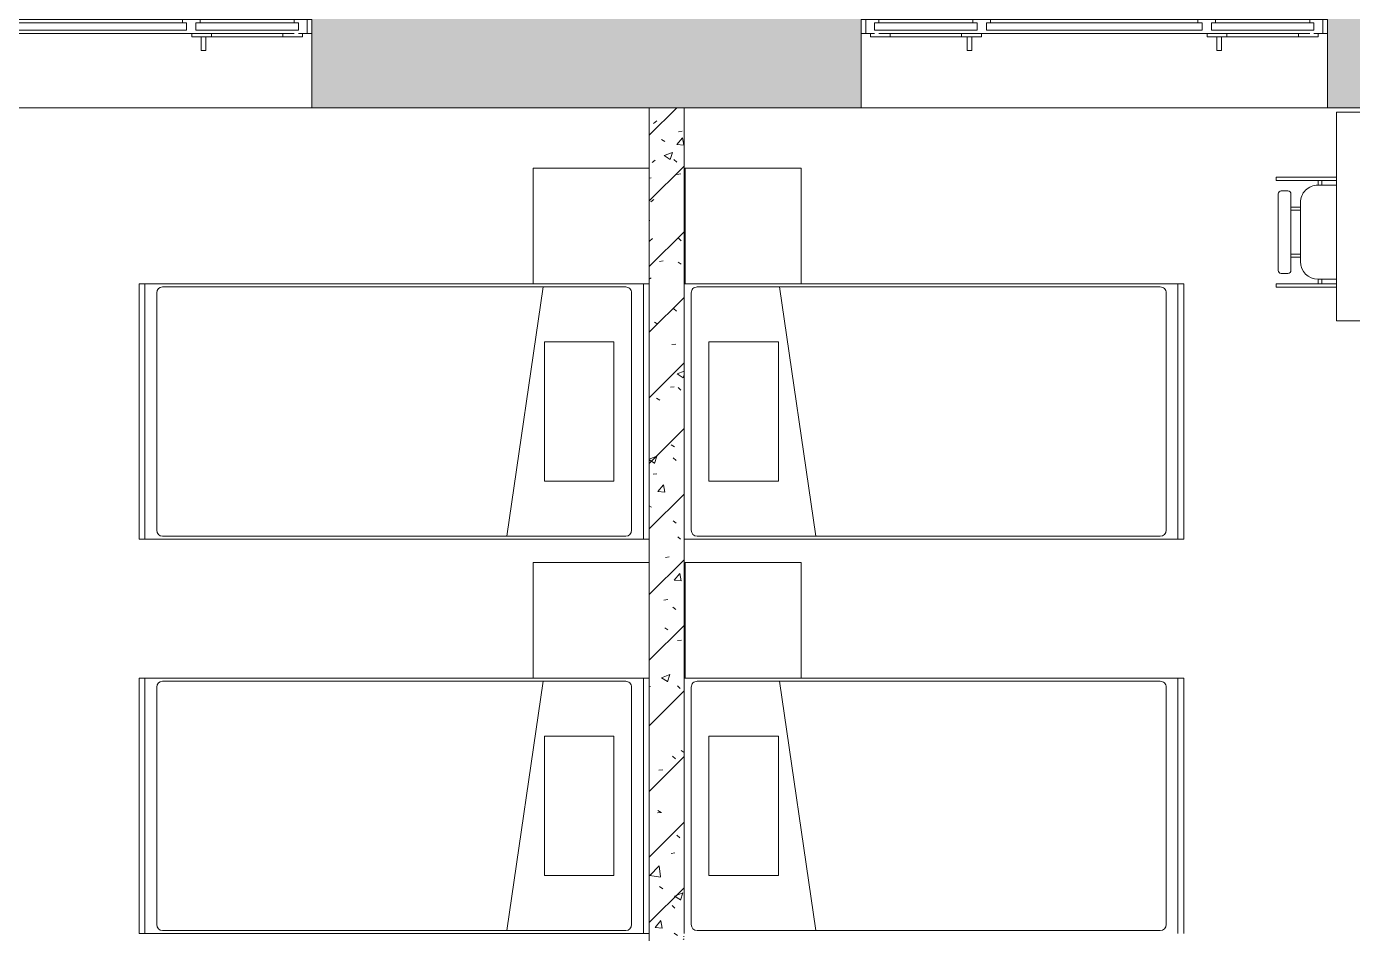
# Model space of a CAD drawing. Header units: millimetres. Extents: x -515342 to 330399, y -224905 to 507333.
# Drawn here: x -314756 to -309039, y 135214 to 139124 of the extents above; entities that cross this region are included whole.
import ezdxf

# ---------------------------------------------------------------- set-up
doc = ezdxf.new("R2010")
doc.units = ezdxf.units.MM
doc.layers.get('0').update_dxf_attribs({"lineweight": 0})
for name, color, linetype, lineweight in [('_ Окна', 7, 'Continuous', 0), ('Мебель', 7, 'Continuous', 0), ('Окна', 7, 'Continuous', 0), ('Стены внутренние', 7, 'Continuous', 0), ('Стены несущие', 7, 'Continuous', 0), ('Стены перегородки', 7, 'Continuous', 0)]:
    doc.layers.add(name, color=color, linetype=linetype, lineweight=lineweight)

# ---------------------------------------------------------------- blocks, each defined once
blk = doc.blocks.new('Окно_ПВХ_3Створки_1Фрамуга-верх - АР_Окно_ОП_1820_h_х2370_3ст2фр-в-9695517-О_АР_П_2__3_400_План 2 этажа')
at = {"layer": '_ Окна'}
for p, q in [((-1129, 130), (-1205, 130)), ((-1205, 130), (-1205, 70)), ((-1185, 70), (-1185, 130)), ((-1147, 84), (-1147, 116)), ((-1147, 116), (-1129, 116)), ((-1129, 116), (-1129, 130)), ((-723, 116), (-1129, 116)), ((-647, 130), (-723, 130)), ((-723, 130), (-723, 116)), ((-723, 116), (-705, 116)), ((-705, 116), (-705, 84)), ((-665, 84), (-665, 116)), ((-665, 116), (-647, 116)), ((-647, 116), (-647, 130)), ((647, 116), (-647, 116)), ((723, 130), (647, 130)), ((647, 130), (647, 116)), ((647, 116), (665, 116)), ((665, 116), (665, 84)), ((705, 84), (705, 116)), ((705, 116), (723, 116)), ((723, 116), (723, 130)), ((1129, 116), (723, 116)), ((1129, 130), (1129, 116)), ((1205, 130), (1129, 130)), ((1129, 116), (1147, 116)), ((1147, 116), (1147, 84)), ((1185, 70), (1185, 130)), ((1205, 70), (1205, 130)), ((-1205, 70), (-1147, 70)), ((-1165, 56), (-1165, 70)), ((-705, 84), (-1147, 84)), ((-1080, 70), (-1080, 56)), ((-772, 70), (-772, 56)), ((-705, 70), (-665, 70)), ((-687, 70), (-687, 56)), ((665, 84), (-665, 84)), ((665, 70), (705, 70)), ((687, 56), (687, 70)), ((1147, 84), (705, 84)), ((772, 70), (772, 56)), ((1080, 70), (1080, 56)), ((1147, 70), (1205, 70)), ((1165, 70), (1165, 56)), ((-1080, 56), (-1165, 56)), ((-687, 56), (-772, 56)), ((772, 56), (687, 56)), ((1165, 56), (1080, 56))]:
    blk.add_line(p, q, dxfattribs=at)
at = {"layer": 'Окна'}
for p, q in [((-1129, 130), (-723, 130)), ((-647, 130), (647, 130)), ((723, 130), (1129, 130)), ((-705, 70), (-1129, 70)), ((665, 70), (-665, 70)), ((1129, 70), (705, 70)), ((-772, 56), (-1080, 56)), ((-748.5, -4), (-748.5, 56)), ((-728.5, 56), (-728.5, -4)), ((728.5, -4), (728.5, 56)), ((748.5, 56), (748.5, -4)), ((1080, 56), (772, 56)), ((-728.5, -4), (-748.5, -4)), ((748.5, -4), (728.5, -4))]:
    blk.add_line(p, q, dxfattribs=at)
blk = doc.blocks.new('Окно_ПВХ_3Створки_1Фрамуга-верх - АР_Окно_ОП_1820_h_х1970_3ст2фр-в-9696728-О_АР_П_2__3_400_План 2 этажа')
at = {"layer": '_ Окна'}
for p, q in [((-929, 130), (-1005, 130)), ((-1005, 130), (-1005, 70)), ((-985, 70), (-985, 130)), ((-947, 84), (-947, 116)), ((-947, 116), (-929, 116)), ((-929, 116), (-929, 130)), ((-523, 116), (-929, 116)), ((-447, 130), (-523, 130)), ((-523, 130), (-523, 116)), ((-523, 116), (-505, 116)), ((-505, 116), (-505, 84)), ((-465, 84), (-465, 116)), ((-465, 116), (-447, 116)), ((-447, 116), (-447, 130)), ((447, 116), (-447, 116)), ((523, 130), (447, 130)), ((447, 130), (447, 116)), ((447, 116), (465, 116)), ((465, 116), (465, 84)), ((505, 84), (505, 116)), ((505, 116), (523, 116)), ((523, 116), (523, 130)), ((929, 116), (523, 116)), ((929, 130), (929, 116)), ((1005, 130), (929, 130)), ((929, 116), (947, 116)), ((947, 116), (947, 84)), ((985, 70), (985, 130)), ((1005, 70), (1005, 130)), ((-1005, 70), (-947, 70)), ((-965, 56), (-965, 70)), ((-505, 84), (-947, 84)), ((-880, 70), (-880, 56)), ((-572, 70), (-572, 56)), ((-505, 70), (-465, 70)), ((-487, 70), (-487, 56)), ((465, 84), (-465, 84)), ((465, 70), (505, 70)), ((487, 56), (487, 70)), ((947, 84), (505, 84)), ((572, 70), (572, 56)), ((880, 70), (880, 56)), ((947, 70), (1005, 70)), ((965, 70), (965, 56)), ((-880, 56), (-965, 56)), ((-487, 56), (-572, 56)), ((572, 56), (487, 56)), ((965, 56), (880, 56))]:
    blk.add_line(p, q, dxfattribs=at)
at = {"layer": 'Окна'}
for p, q in [((-929, 130), (-523, 130)), ((-447, 130), (447, 130)), ((523, 130), (929, 130)), ((-505, 70), (-929, 70)), ((465, 70), (-465, 70)), ((929, 70), (505, 70)), ((-572, 56), (-880, 56)), ((-548.5, -4), (-548.5, 56)), ((-528.5, 56), (-528.5, -4)), ((528.5, -4), (528.5, 56)), ((548.5, 56), (548.5, -4)), ((880, 56), (572, 56)), ((-528.5, -4), (-548.5, -4)), ((548.5, -4), (528.5, -4))]:
    blk.add_line(p, q, dxfattribs=at)
blk = doc.blocks.new('СД_Люблино_Фасады_rvt-1-О_АР_П_2__3_400_План 2 этажа')
at = {"layer": 'Стены внутренние'}
h = blk.add_hatch(dxfattribs=at)
h.set_pattern_fill('FP_1', color=256, style=0, pattern_type=2)
h.set_pattern_definition([(45, (0, 0), (-224.5064, 224.5064), []), (45, (224.5, 0), (-224.5064, 224.5064), [396.875, -79.375, 3.353, -76.022])])
h.paths.add_polyline_path([(101935, 15405), (101935, 15905), (97278.9, 15905), (97278.9, 15405), (101775, 15405)])
h.paths.add_polyline_path([(95231.8, 15405), (95268.9, 15405), (95268.9, 15905), (93672.7, 15905), (93672.7, 15405), (94795.6, 15405)])
h.paths.add_polyline_path([(91662.7, 15405), (91662.7, 15905), (90062.5, 15905), (90062.5, 15405), (91305.9, 15405)])
h.paths.add_polyline_path([(88052.5, 15405), (88052.5, 15905), (86472.6, 15905), (86472.6, 15405), (87816.2, 15405)])
h.paths.add_polyline_path([(84462.6, 15405), (84462.6, 15905), (82935.3, 15905), (82935.3, 15405), (84326.5, 15405)])
h.paths.add_polyline_path([(80836.8, 15405), (80925.3, 15405), (80925.3, 15905), (79340.3, 15905), (79340.3, 15405), (79964.4, 15405)])
h.paths.add_polyline_path([(77330.3, 15405), (77330.3, 15905), (75739.7, 15905), (75739.7, 15405)])
h.paths.add_polyline_path([(73729.7, 15405), (73729.7, 15905), (72144.8, 15905), (72144.8, 15405), (73421.2, 15405)])
h.paths.add_polyline_path([(70134.8, 15405), (70134.8, 15905), (68493.6, 15905), (68493.6, 15405), (68622.9, 15405)])
h.paths.add_polyline_path([(66441.8, 15405), (66483.6, 15405), (66483.6, 15905), (64878.6, 15905), (64878.6, 15405), (66005.6, 15405)])
h.paths.add_polyline_path([(62868.6, 15405), (62868.6, 15905), (60500.1, 15905), (60500.1, 15405), (61643.5, 15405)])
h.paths.add_polyline_path([(58090.1, 15405), (58090.1, 15905), (56894.2, 15905), (56894.2, 15405), (57281.4, 15405)])
h.paths.add_polyline_path([(54484.2, 15405), (54484.2, 15905), (51825.9, 15905), (51825.9, 15405), (52919.3, 15405)])
h.paths.add_polyline_path([(49815.9, 15405), (49815.9, 15905), (47243.8, 15905), (47243.8, 15405), (49429.6, 15405)])
h.paths.add_polyline_path([(44833.8, 15405), (44833.8, 15905), (43623.8, 15905), (43623.8, 15405), (44195, 15405)])
h.paths.add_polyline_path([(41213.8, 15405), (41213.8, 15905), (38819.5, 15905), (38819.5, 15405), (40705.3, 15405)])
h.paths.add_polyline_path([(36779.4, 15405), (36809.5, 15405), (36809.5, 15905), (35219.5, 15905), (35219.5, 15405), (36343.2, 15405)])
h.paths.add_polyline_path([(33209.5, 15405), (33209.5, 15905), (31619.5, 15905), (31619.5, 15405), (31981.1, 15405)])
h.paths.add_polyline_path([(29609.5, 15405), (29609.5, 15905), (28023.1, 15905), (28023.1, 15405), (29363.8, 15405)])
h.paths.add_polyline_path([(26013.1, 15405), (26013.1, 15905), (24425.8, 15905), (24425.8, 15405), (25001.7, 15405)])
h.paths.add_polyline_path([(22415.8, 15405), (22415.8, 15905), (20810.9, 15905), (20810.9, 15405), (22384.4, 15405)])
h.paths.add_polyline_path([(18800.9, 15405), (18800.9, 15905), (17210.3, 15905), (17210.3, 15405), (18022.3, 15405)])
h.paths.add_polyline_path([(15200.3, 15405), (15200.3, 15905), (13615.3, 15905), (13615.3, 15405), (14968.8, 15405)])
h.paths.add_polyline_path([(11605.3, 15405), (11605.3, 15905), (10024.1, 15905), (10024.1, 15405), (11042.9, 15405)])
h.paths.add_polyline_path([(8014.1, 15405), (8014.1, 15905), (6409.2, 15905), (6409.2, 15405), (7989.4, 15405)])
h.paths.add_polyline_path([(4399.2, 15405), (4399.2, 15905), (-305, 15905), (-305, 15405), (2318.7, 15405)])
for p, q in [((60500.1, 15405), (58090.1, 15405)), ((64878.6, 15405), (62868.6, 15405))]:
    blk.add_line(p, q, dxfattribs=at)
at = {"layer": 'Стены несущие'}
for p, q in [((60500.1, 15725), (60500.1, 15405)), ((62868.6, 15405), (62868.6, 15725)), ((64878.6, 15725), (64878.6, 15405)), ((60500.1, 15405), (62868.6, 15405)), ((64878.6, 15405), (66483.6, 15405))]:
    blk.add_line(p, q, dxfattribs=at)
at = {"layer": 'Окна', "lineweight": 9}
for name, p in [('Окно_ПВХ_3Створки_1Фрамуга-верх - АР_Окно_ОП_1820_h_х2370_3ст2фр-в-9695517-О_АР_П_2__3_400_План 2 этажа', (59295.1, 15655)), ('Окно_ПВХ_3Створки_1Фрамуга-верх - АР_Окно_ОП_1820_h_х1970_3ст2фр-в-9696728-О_АР_П_2__3_400_План 2 этажа', (63873.6, 15655))]:
    blk.add_blockref(name, p, dxfattribs=at)
blk = doc.blocks.new('Стол-Прямоугольный - 1500х900 мм-8945557-О_АР_П_2__3_400_План 2 этажа')
at = {"layer": 'Мебель'}
for p, q in [((-750, 450), (750, 450)), ((-750, -450), (-750, 450)), ((750, 450), (750, -450)), ((750, -450), (-750, -450))]:
    blk.add_line(p, q, dxfattribs=at)
blk = doc.blocks.new('Стул-Штабель - Стул-Штабель-V12-О_АР_П_2__3_400_План 2 этажа')
at = {"layer": 'Мебель'}
for p, q in [((-416.6, -124.4), (-416.6, 134.5)), ((-416.6, 134.5), (-401.3, 134.5)), ((-401.3, 134.5), (-401.3, -124.4)), ((-344.1, 126.3), (-13.9, 126.3)), ((43.2, 134.5), (43.2, -124.4)), ((58.6, 134.5), (43.2, 134.5)), ((58.6, -124.4), (58.6, 134.5)), ((-356.8, 84.1), (-356.8, 113.6)), ((-344.1, 71.4), (-13.9, 71.4)), ((-286.9, 30.8), (-286.9, 71.4)), ((-274.2, 30.8), (-274.2, 71.4)), ((-83.8, 30.8), (-83.8, 71.4)), ((-71.1, 30.8), (-71.1, 71.4)), ((-1.2, 84.1), (-1.2, 113.6)), ((-306, 30.8), (-52, 30.8)), ((-286.9, 30.8), (-274.2, 30.8)), ((-71.1, 30.8), (-83.8, 30.8)), ((-401.3, -45.4), (-401.3, -62.4)), ((-382.2, -45.4), (-401.3, -45.4)), ((-382.2, -45.4), (-382.2, -62.4)), ((-382.2, -124.4), (-382.2, -45.4)), ((24.2, -45.4), (24.2, -62.4)), ((24.2, -45.4), (43.2, -45.4)), ((24.2, -124.4), (24.2, -45.4)), ((43.2, -45.4), (43.2, -62.4)), ((-382.2, -62.4), (-401.3, -62.4)), ((24.2, -62.4), (43.2, -62.4))]:
    blk.add_line(p, q, dxfattribs=at)
for centre, radius, start, end in [((-344.1, 113.6), 12.7, 90, 180), ((-13.9, 113.6), 12.7, 360, 90), ((-344.1, 84.1), 12.7, 180, 270), ((-13.9, 84.1), 12.7, 270, 0), ((-306, -45.4), 76.2, 90, 180), ((-52, -45.4), 76.2, 360, 90)]:
    blk.add_arc(centre, radius, start, end, dxfattribs=at)
blk = doc.blocks.new('Кровать-Больница - 1100 x 2200 мм-V71-О_АР_П_2__3_400_План 2 этажа')
at = {"layer": 'Мебель'}
for p, q in [((-141.5, 1491), (958.5, 1491)), ((-141.5, 1465.6), (-141.5, 1491)), ((958.5, 1465.6), (958.5, 1491)), ((-141.5, -683.6), (-141.5, 1465.6)), ((-141.5, 1465.6), (958.5, 1465.6)), ((958.5, 1465.6), (958.5, -683.6)), ((-128.8, 1389.4), (-128.8, -607.4)), ((-103.4, 1414.8), (920.4, 1414.8)), ((945.8, 1389.4), (945.8, -607.4)), ((945.8, -251.8), (-128.8, -95.1)), ((108.5, -256.6), (708.5, -256.6)), ((108.5, -556.6), (108.5, -256.6)), ((708.5, -556.6), (708.5, -256.6)), ((108.5, -556.6), (708.5, -556.6)), ((-141.5, -683.6), (958.5, -683.6)), ((-141.5, -709), (-141.5, -683.6)), ((-103.4, -632.8), (920.4, -632.8)), ((958.5, -709), (958.5, -683.6))]:
    blk.add_line(p, q, dxfattribs=at)
for centre, start, end in [((-103.4, 1389.4), 90, 180), ((920.4, 1389.4), 0, 90), ((-103.4, -607.4), 180, 270), ((920.4, -607.4), 270, 0)]:
    blk.add_arc(centre, 25.4, start, end, dxfattribs=at)
blk = doc.blocks.new('Прикроватная тумба - Прикроватная тумба-8752864-О_АР_П_2__3_400_План 2 этажа')
at = {"layer": 'Мебель'}
for p, q in [((500, 500), (0, 500)), ((0, 500), (0, 0))]:
    blk.add_line(p, q, dxfattribs=at)
blk = doc.blocks.new('Кровать-Больница - 1100 x 2200 мм-V77-О_АР_П_2__3_400_План 2 этажа')
at = {"layer": 'Мебель'}
for p, q in [((-141.5, 663.8), (-141.5, -1465.6)), ((-103.4, 632.8), (920.4, 632.8)), ((958.5, -1465.6), (958.5, 663.8)), ((-128.8, -1389.4), (-128.8, 607.4)), ((945.8, -1389.4), (945.8, 607.4)), ((108.5, 556.6), (108.5, 256.6)), ((108.5, 556.6), (708.5, 556.6)), ((708.5, 556.6), (708.5, 256.6)), ((945.8, 251.8), (-128.8, 95.1)), ((108.5, 256.6), (708.5, 256.6)), ((-103.4, -1414.8), (920.4, -1414.8)), ((-141.5, -1465.6), (-141.5, -1491)), ((-141.5, -1465.6), (958.5, -1465.6)), ((958.5, -1465.6), (958.5, -1491)), ((-141.5, -1491), (958.5, -1491))]:
    blk.add_line(p, q, dxfattribs=at)
for centre, start, end in [((-103.4, 607.4), 90, 180), ((920.4, 607.4), 0, 90), ((-103.4, -1389.4), 180, 270), ((920.4, -1389.4), 270, 0)]:
    blk.add_arc(centre, 25.4, start, end, dxfattribs=at)
blk = doc.blocks.new('Прикроватная тумба - Прикроватная тумба-V79-О_АР_П_2__3_400_План 2 этажа')
at = {"layer": 'Мебель'}
for p, q in [((0, 0), (0, -500)), ((500, -500), (500, 0)), ((0, -500), (500, -500))]:
    blk.add_line(p, q, dxfattribs=at)
blk = doc.blocks.new('Кровать-Больница - 1100 x 2200 мм-V80-О_АР_П_2__3_400_План 2 этажа')
at = {"layer": 'Мебель'}
for p, q in [((-103.4, 632.8), (920.4, 632.8)), ((958.5, -1465.6), (958.5, 663.8)), ((-128.8, -1389.4), (-128.8, 607.4)), ((945.8, -1389.4), (945.8, 607.4)), ((108.5, 556.6), (108.5, 256.6)), ((108.5, 556.6), (708.5, 556.6)), ((708.5, 556.6), (708.5, 256.6)), ((945.8, 251.8), (-128.8, 95.1)), ((108.5, 256.6), (708.5, 256.6)), ((-103.4, -1414.8), (920.4, -1414.8)), ((-141.5, -1465.6), (958.5, -1465.6)), ((958.5, -1465.6), (958.5, -1491)), ((-141.5, -1491), (958.5, -1491))]:
    blk.add_line(p, q, dxfattribs=at)
for centre, start, end in [((-103.4, 607.4), 90, 180), ((920.4, 607.4), 0, 90), ((-103.4, -1389.4), 180, 270), ((920.4, -1389.4), 270, 0)]:
    blk.add_arc(centre, 25.4, start, end, dxfattribs=at)

msp = doc.modelspace()

# ---------------------------------------------------------------- hatches: boundary and pattern name
at = {"layer": 'Стены внутренние'}
h = msp.add_hatch(dxfattribs=at)
h.set_pattern_fill('FP_2', color=256, style=0, pattern_type=2)
h.set_pattern_definition([(45, (-374025.76, 123368.6), (-141.42136, 141.42136), [])])
h.paths.add_polyline_path([(-311946.0296, 132763.6058), (-311920.759, 132763.6058), (-311920.759, 138773.6058), (-312070.759, 138773.6058), (-312070.759, 132763.6058)])
h = msp.add_hatch(dxfattribs=at)
h.set_pattern_fill('FP_3', color=256, style=0, pattern_type=2)
h.set_pattern_definition([(50, (-374025.76, 123368.6), (364.3679, -31.8783), [38.1, -419.1]), (355, (-374025.76, 123368.6), (-70.4859, 382.1133), [30.48, -335.28]), (100.451, (-373995.4, 123365.95), (293.885, 350.2334), [32.38, -356.18]), (46.184, (-374025.76, 123470.2), (542.1585, -84.0858), [57.15, -628.65]), (96.636, (-373980.6, 123463.2), (474.805, 494.8554), [48.57, -534.27]), (351.184, (-374025.76, 123470.2), (474.81, 494.85), [45.72, -502.92]), (21, (-373974.96, 123444.8), (303.2285, -204.5305), [38.1, -419.1]), (326, (-373974.96, 123444.8), (123.604, 368.376), [30.48, -335.28]), (71.451, (-373949.7, 123427.76), (426.8341, 163.8427), [32.38, -356.18]), (37.5, (-374025.76, 123368.6), (6.17665, 169.11015), [16.764, -314.452, 16.764, -323.596, -336.55]), (37.5, (-374025.76, 123368.6), (6.17665, 169.11015), [-671.576, 16.764, -319.786]), (7.5, (-374025.76, 123368.6), (133.6389, 200.3615), [16.764, -177.292, 16.764, -306.832, -128.27]), (7.5, (-374025.76, 123368.6), (133.6389, 200.3615), [-517.652, 16.764, -111.506]), (327.5, (-374139.04, 123368.6), (271.18182, -11.45836), [16.764, -110.236, 16.764, -379.476, -525.78]), (327.5, (-374139.04, 123368.6), (271.18182, -11.45836), [-523.24, 16.764, -509.016]), (317.5, (-374189.84, 123368.6), (296.2585, 50.85285), [16.764, -148.336, 16.764, -246.38, -373.38]), (317.5, (-374189.84, 123368.6), (296.2585, 50.85285), [-428.244, 16.764, -356.616])])
h.paths.add_polyline_path([(-311946.0296, 132763.6058), (-311920.759, 132763.6058), (-311920.759, 138773.6058), (-312070.759, 138773.6058), (-312070.759, 132763.6058)])

# ---------------------------------------------------------------- linework, layer by layer
at = {"layer": 'Стены перегородки'}
for p, q in [((-311920.759, 138773.6058), (-312070.759, 138773.6058)), ((-312070.759, 138773.6058), (-312070.759, 134763.6058)), ((-311920.759, 135213.6058), (-311920.759, 138773.6058))]:
    msp.add_line(p, q, dxfattribs=at)

# ---------------------------------------------------------------- block references
msp.add_blockref('СД_Люблино_Фасады_rvt-1-О_АР_П_2__3_400_План 2 этажа', (-374025.759, 123368.6058))
at = {"layer": 'Мебель'}
for name, p, rotation in [('Стол-Прямоугольный - 1500х900 мм-8945557-О_АР_П_2__3_400_План 2 этажа', (-308358.5812, 138304.3014), 180), ('Прикроватная тумба - Прикроватная тумба-V79-О_АР_П_2__3_400_План 2 этажа', (-311415.9701, 138013.6058), 180), ('Стул-Штабель - Стул-Штабель-V12-О_АР_П_2__3_400_План 2 этажа', (-309233.0238, 138416.0397), 89.99999999999972), ('Кровать-Больница - 1100 x 2200 мм-V71-О_АР_П_2__3_400_План 2 этажа', (-312779.7656, 137055.1238), 90.00000000000007), ('Кровать-Больница - 1100 x 2200 мм-V77-О_АР_П_2__3_400_План 2 этажа', (-311256.9635, 137055.1238), 89.99999999999993), ('Прикроватная тумба - Прикроватная тумба-V79-О_АР_П_2__3_400_План 2 этажа', (-311415.9701, 136313.6058), 180), ('Кровать-Больница - 1100 x 2200 мм-V71-О_АР_П_2__3_400_План 2 этажа', (-312779.7656, 135355.1238), 90.00000000000007), ('Кровать-Больница - 1100 x 2200 мм-V80-О_АР_П_2__3_400_План 2 этажа', (-311256.9635, 135355.1238), 89.99999999999993)]:
    msp.add_blockref(name, p, dxfattribs=dict(at, rotation=rotation))
for p in [(-312570.759, 138013.6058), (-312570.759, 136313.6058)]:
    msp.add_blockref('Прикроватная тумба - Прикроватная тумба-8752864-О_АР_П_2__3_400_План 2 этажа', p, dxfattribs=at)

doc.saveas('drawing.dxf')
